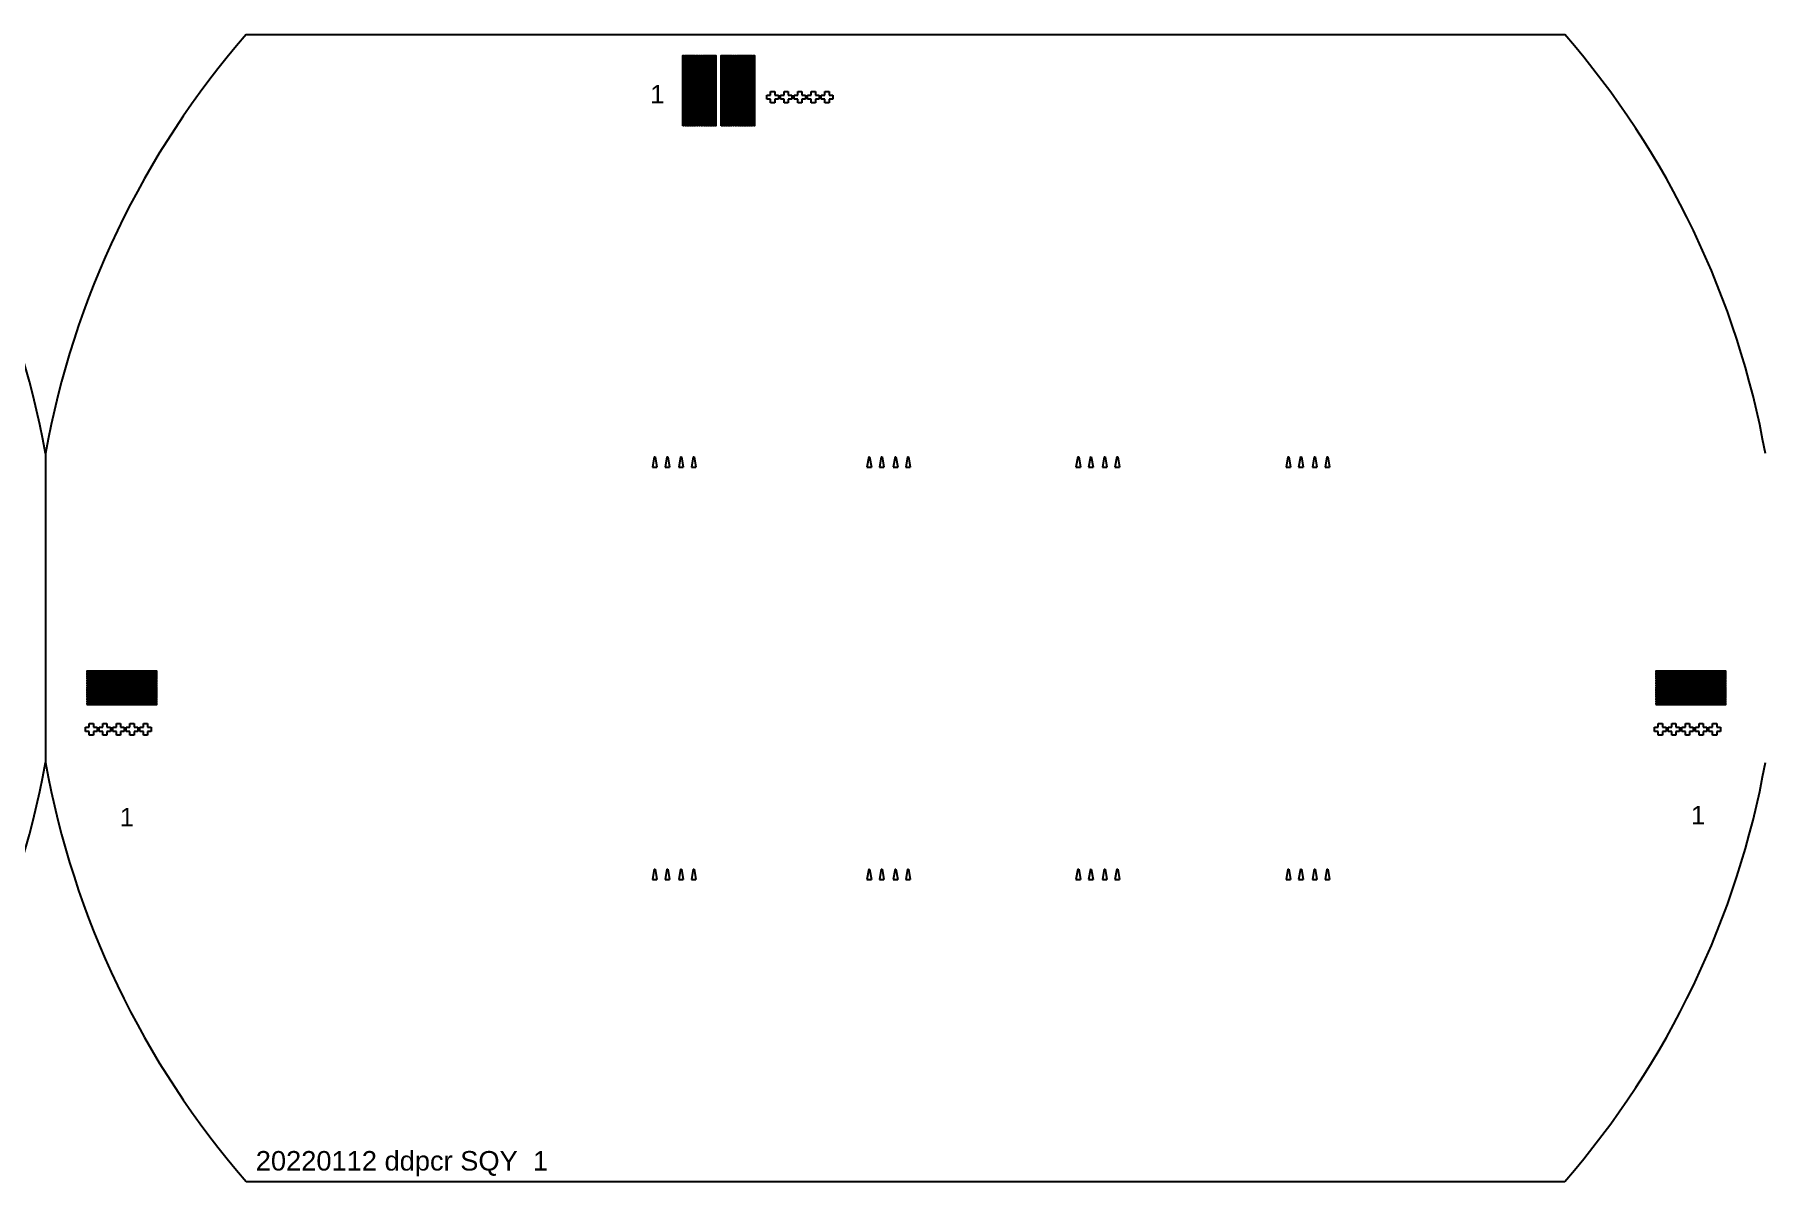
# Model space of a CAD drawing. Header units: millimetres. Extents: x 46777 to 318235, y 145162 to 336036.
# Drawn here: x 121777 to 197249, y 204023 to 254023 of the extents above; entities that cross this region are included whole.
import ezdxf

# ---------------------------------------------------------------- set-up
doc = ezdxf.new("R2010")
doc.units = ezdxf.units.MM
doc.styles.get("Standard").update_dxf_attribs({"font": 'arial.ttf'})

msp = doc.modelspace()

# ---------------------------------------------------------------- linework, layer by layer
for p, q in [((130998, 254023), (188500, 254023)), ((130998, 254023), (188500, 254023)), ((130998, 254023), (188500, 254023)), ((130998, 254023), (188500, 254023)), ((130998, 254023), (188500, 254023)), ((130998, 254023), (188500, 254023)), ((130998, 254023), (188500, 254023)), ((130998, 254023), (188500, 254023)), ((130998, 254023), (188500, 254023)), ((130998, 254023), (188500, 254023)), ((130998, 254023), (188500, 254023)), ((130998, 254023), (188500, 254023)), ((130998, 254023), (188500, 254023)), ((130998, 254023), (188500, 254023)), ((130998, 254023), (188500, 254023)), ((130998, 254023), (188500, 254023)), ((130998, 254023), (188500, 254023)), ((130998, 254023), (188500, 254023)), ((130998, 254023), (188500, 254023)), ((130998, 254023), (188500, 254023)), ((130998, 254023), (188500, 254023)), ((130998, 254023), (188500, 254023)), ((130998, 254023), (188500, 254023)), ((130998, 254023), (188500, 254023)), ((130998, 254023), (188500, 254023)), ((153711, 251207), (153711, 251387)), ((153711, 251387), (153871, 251387)), ((153871, 251387), (153871, 251547)), ((153871, 251547), (154051, 251547)), ((154051, 251547), (154051, 251387)), ((154051, 251387), (154211, 251387)), ((154211, 251387), (154211, 251207)), ((154303, 251207), (154303, 251387)), ((154303, 251387), (154463, 251387)), ((154463, 251387), (154463, 251547)), ((154463, 251547), (154643, 251547)), ((154643, 251547), (154643, 251387)), ((154643, 251387), (154803, 251387)), ((154803, 251387), (154803, 251207)), ((154895, 251207), (154895, 251387)), ((154895, 251387), (155055, 251387)), ((155055, 251387), (155055, 251547)), ((155055, 251547), (155235, 251547)), ((155235, 251547), (155235, 251387)), ((155235, 251387), (155395, 251387)), ((155395, 251387), (155395, 251207)), ((155486, 251207), (155486, 251387)), ((155486, 251387), (155646, 251387)), ((155646, 251387), (155646, 251547)), ((155646, 251547), (155826, 251547)), ((155826, 251547), (155826, 251387)), ((155826, 251387), (155986, 251387)), ((155986, 251387), (155986, 251207)), ((156078, 251207), (156078, 251387)), ((156078, 251387), (156238, 251387)), ((156238, 251387), (156238, 251547)), ((156238, 251547), (156418, 251547)), ((156418, 251547), (156418, 251387)), ((156418, 251387), (156578, 251387)), ((156578, 251387), (156578, 251207)), ((153871, 251207), (153711, 251207)), ((153871, 251047), (153871, 251207)), ((154051, 251047), (153871, 251047)), ((154211, 251207), (154051, 251207)), ((154051, 251207), (154051, 251047)), ((154463, 251207), (154303, 251207)), ((154463, 251047), (154463, 251207)), ((154643, 251047), (154463, 251047)), ((154803, 251207), (154643, 251207)), ((154643, 251207), (154643, 251047)), ((155055, 251207), (154895, 251207)), ((155055, 251047), (155055, 251207)), ((155235, 251047), (155055, 251047)), ((155395, 251207), (155235, 251207)), ((155235, 251207), (155235, 251047)), ((155646, 251207), (155486, 251207)), ((155646, 251047), (155646, 251207)), ((155826, 251047), (155646, 251047)), ((155986, 251207), (155826, 251207)), ((155826, 251207), (155826, 251047)), ((156238, 251207), (156078, 251207)), ((156238, 251047), (156238, 251207)), ((156418, 251047), (156238, 251047)), ((156578, 251207), (156418, 251207)), ((156418, 251207), (156418, 251047)), ((122249, 235758), (122249, 222288)), ((122249, 235758), (122249, 222288)), ((148795, 235607), (148717, 235157)), ((148795, 235607), (148717, 235157)), ((148795, 235607), (148835, 235607)), ((148835, 235607), (148910, 235157)), ((148835, 235607), (148910, 235157)), ((149345, 235607), (149267, 235157)), ((149345, 235607), (149385, 235607)), ((149385, 235607), (149460, 235157)), ((149945, 235607), (149867, 235157)), ((149945, 235607), (149867, 235157)), ((149945, 235607), (149985, 235607)), ((149985, 235607), (150060, 235157)), ((149985, 235607), (150060, 235157)), ((150495, 235607), (150417, 235157)), ((150495, 235607), (150535, 235607)), ((150535, 235607), (150610, 235157)), ((158147, 235607), (158069, 235157)), ((158147, 235607), (158069, 235157)), ((158147, 235607), (158187, 235607)), ((158187, 235607), (158263, 235157)), ((158187, 235607), (158263, 235157)), ((158697, 235607), (158619, 235157)), ((158697, 235607), (158737, 235607)), ((158737, 235607), (158813, 235157)), ((159297, 235607), (159219, 235157)), ((159297, 235607), (159219, 235157)), ((159297, 235607), (159337, 235607)), ((159337, 235607), (159413, 235157)), ((159337, 235607), (159413, 235157)), ((159847, 235607), (159769, 235157)), ((159847, 235607), (159887, 235607)), ((159887, 235607), (159963, 235157)), ((167265, 235607), (167187, 235157)), ((167265, 235607), (167187, 235157)), ((167265, 235607), (167305, 235607)), ((167305, 235607), (167380, 235157)), ((167305, 235607), (167380, 235157)), ((167815, 235607), (167737, 235157)), ((167815, 235607), (167855, 235607)), ((167855, 235607), (167930, 235157)), ((168415, 235607), (168337, 235157)), ((168415, 235607), (168337, 235157)), ((168415, 235607), (168455, 235607)), ((168455, 235607), (168530, 235157)), ((168455, 235607), (168530, 235157)), ((168965, 235607), (168887, 235157)), ((168965, 235607), (169005, 235607)), ((169005, 235607), (169080, 235157)), ((176425, 235607), (176347, 235157)), ((176425, 235607), (176347, 235157)), ((176425, 235607), (176465, 235607)), ((176465, 235607), (176540, 235157)), ((176465, 235607), (176540, 235157)), ((176975, 235607), (176897, 235157)), ((176975, 235607), (177015, 235607)), ((177015, 235607), (177090, 235157)), ((177575, 235607), (177497, 235157)), ((177575, 235607), (177497, 235157)), ((177575, 235607), (177615, 235607)), ((177615, 235607), (177690, 235157)), ((177615, 235607), (177690, 235157)), ((178125, 235607), (178047, 235157)), ((178125, 235607), (178165, 235607)), ((178165, 235607), (178240, 235157)), ((148717, 235157), (148910, 235157)), ((148717, 235157), (148854, 235157)), ((148717, 235157), (148854, 235157)), ((148717, 235157), (148910, 235157)), ((148717, 235157), (148854, 235157)), ((148717, 235157), (148910, 235157)), ((149267, 235157), (149460, 235157)), ((149867, 235157), (150060, 235157)), ((149867, 235157), (150004, 235157)), ((149867, 235157), (150004, 235157)), ((149867, 235157), (150060, 235157)), ((149867, 235157), (150004, 235157)), ((149867, 235157), (150060, 235157)), ((150417, 235157), (150610, 235157)), ((158069, 235157), (158263, 235157)), ((158069, 235157), (158206, 235157)), ((158069, 235157), (158206, 235157)), ((158069, 235157), (158263, 235157)), ((158069, 235157), (158206, 235157)), ((158069, 235157), (158263, 235157)), ((158619, 235157), (158813, 235157)), ((159219, 235157), (159413, 235157)), ((159219, 235157), (159356, 235157)), ((159219, 235157), (159356, 235157)), ((159219, 235157), (159413, 235157)), ((159219, 235157), (159356, 235157)), ((159219, 235157), (159413, 235157)), ((159769, 235157), (159963, 235157)), ((167187, 235157), (167380, 235157)), ((167187, 235157), (167324, 235157)), ((167187, 235157), (167324, 235157)), ((167187, 235157), (167380, 235157)), ((167187, 235157), (167324, 235157)), ((167187, 235157), (167380, 235157)), ((167737, 235157), (167930, 235157)), ((168337, 235157), (168530, 235157)), ((168337, 235157), (168474, 235157)), ((168337, 235157), (168474, 235157)), ((168337, 235157), (168530, 235157)), ((168337, 235157), (168474, 235157)), ((168337, 235157), (168530, 235157)), ((168887, 235157), (169080, 235157)), ((176347, 235157), (176540, 235157)), ((176347, 235157), (176484, 235157)), ((176347, 235157), (176484, 235157)), ((176347, 235157), (176540, 235157)), ((176347, 235157), (176484, 235157)), ((176347, 235157), (176540, 235157)), ((176897, 235157), (177090, 235157)), ((177497, 235157), (177690, 235157)), ((177497, 235157), (177634, 235157)), ((177497, 235157), (177634, 235157)), ((177497, 235157), (177690, 235157)), ((177497, 235157), (177634, 235157)), ((177497, 235157), (177690, 235157)), ((178047, 235157), (178240, 235157)), ((124000, 223643), (124000, 223823)), ((124000, 223823), (124160, 223823)), ((124160, 223643), (124000, 223643)), ((124160, 223823), (124160, 223983)), ((124160, 223983), (124340, 223983)), ((124160, 223483), (124160, 223643)), ((124340, 223483), (124160, 223483)), ((124340, 223983), (124340, 223823)), ((124340, 223823), (124500, 223823)), ((124500, 223643), (124340, 223643)), ((124340, 223643), (124340, 223483)), ((124500, 223823), (124500, 223643)), ((124592, 223643), (124592, 223823)), ((124592, 223823), (124751, 223823)), ((124751, 223643), (124592, 223643)), ((124751, 223823), (124751, 223983)), ((124751, 223983), (124931, 223983)), ((124751, 223483), (124751, 223643)), ((124931, 223483), (124751, 223483)), ((124931, 223983), (124931, 223823)), ((124931, 223823), (125091, 223823)), ((125091, 223643), (124931, 223643)), ((124931, 223643), (124931, 223483)), ((125091, 223823), (125091, 223643)), ((125183, 223643), (125183, 223823)), ((125183, 223823), (125343, 223823)), ((125343, 223643), (125183, 223643)), ((125343, 223823), (125343, 223983)), ((125343, 223983), (125523, 223983)), ((125343, 223483), (125343, 223643)), ((125523, 223483), (125343, 223483)), ((125523, 223983), (125523, 223823)), ((125523, 223823), (125683, 223823)), ((125683, 223643), (125523, 223643)), ((125523, 223643), (125523, 223483)), ((125683, 223823), (125683, 223643)), ((125775, 223643), (125775, 223823)), ((125775, 223823), (125935, 223823)), ((125935, 223643), (125775, 223643)), ((125935, 223823), (125935, 223983)), ((125935, 223983), (126115, 223983)), ((125935, 223483), (125935, 223643)), ((126115, 223483), (125935, 223483)), ((126115, 223983), (126115, 223823)), ((126115, 223823), (126275, 223823)), ((126275, 223643), (126115, 223643)), ((126115, 223643), (126115, 223483)), ((126275, 223823), (126275, 223643)), ((126366, 223643), (126366, 223823)), ((126366, 223823), (126526, 223823)), ((126526, 223643), (126366, 223643)), ((126526, 223823), (126526, 223983)), ((126526, 223983), (126706, 223983)), ((126526, 223483), (126526, 223643)), ((126706, 223483), (126526, 223483)), ((126706, 223983), (126706, 223823)), ((126706, 223823), (126866, 223823)), ((126866, 223643), (126706, 223643)), ((126706, 223643), (126706, 223483)), ((126866, 223823), (126866, 223643)), ((192420, 223643), (192420, 223823)), ((192420, 223823), (192580, 223823)), ((192580, 223643), (192420, 223643)), ((192580, 223823), (192580, 223983)), ((192580, 223983), (192760, 223983)), ((192580, 223483), (192580, 223643)), ((192760, 223483), (192580, 223483)), ((192760, 223983), (192760, 223823)), ((192760, 223823), (192920, 223823)), ((192920, 223643), (192760, 223643)), ((192760, 223643), (192760, 223483)), ((192920, 223823), (192920, 223643)), ((193011, 223643), (193011, 223823)), ((193011, 223823), (193171, 223823)), ((193171, 223643), (193011, 223643)), ((193171, 223823), (193171, 223983)), ((193171, 223983), (193351, 223983)), ((193171, 223483), (193171, 223643)), ((193351, 223483), (193171, 223483)), ((193351, 223983), (193351, 223823)), ((193351, 223823), (193511, 223823)), ((193511, 223643), (193351, 223643)), ((193351, 223643), (193351, 223483)), ((193511, 223823), (193511, 223643)), ((193603, 223643), (193603, 223823)), ((193603, 223823), (193763, 223823)), ((193763, 223643), (193603, 223643)), ((193763, 223823), (193763, 223983)), ((193763, 223983), (193943, 223983)), ((193763, 223483), (193763, 223643)), ((193943, 223483), (193763, 223483)), ((193943, 223983), (193943, 223823)), ((193943, 223823), (194103, 223823)), ((194103, 223643), (193943, 223643)), ((193943, 223643), (193943, 223483)), ((194103, 223823), (194103, 223643)), ((194195, 223643), (194195, 223823)), ((194195, 223823), (194355, 223823)), ((194355, 223643), (194195, 223643)), ((194355, 223823), (194355, 223983)), ((194355, 223983), (194535, 223983)), ((194355, 223483), (194355, 223643)), ((194535, 223483), (194355, 223483)), ((194535, 223983), (194535, 223823)), ((194535, 223823), (194695, 223823)), ((194695, 223643), (194535, 223643)), ((194535, 223643), (194535, 223483)), ((194695, 223823), (194695, 223643)), ((194786, 223643), (194786, 223823)), ((194786, 223823), (194946, 223823)), ((194946, 223643), (194786, 223643)), ((194946, 223823), (194946, 223983)), ((194946, 223983), (195126, 223983)), ((194946, 223483), (194946, 223643)), ((195126, 223483), (194946, 223483)), ((195126, 223983), (195126, 223823)), ((195126, 223823), (195286, 223823)), ((195286, 223643), (195126, 223643)), ((195126, 223643), (195126, 223483)), ((195286, 223823), (195286, 223643)), ((148795, 217634), (148717, 217183)), ((148795, 217634), (148717, 217183)), ((148795, 217634), (148835, 217634)), ((148835, 217634), (148910, 217183)), ((148835, 217634), (148910, 217183)), ((149345, 217634), (149267, 217183)), ((149345, 217634), (149385, 217634)), ((149385, 217634), (149460, 217183)), ((149945, 217634), (149867, 217183)), ((149945, 217634), (149867, 217183)), ((149945, 217634), (149985, 217634)), ((149985, 217634), (150060, 217183)), ((149985, 217634), (150060, 217183)), ((150495, 217634), (150417, 217183)), ((150495, 217634), (150535, 217634)), ((150535, 217634), (150610, 217183)), ((158147, 217634), (158069, 217183)), ((158147, 217634), (158069, 217183)), ((158147, 217634), (158187, 217634)), ((158187, 217634), (158263, 217183)), ((158187, 217634), (158263, 217183)), ((158697, 217634), (158619, 217183)), ((158697, 217634), (158737, 217634)), ((158737, 217634), (158813, 217183)), ((159297, 217634), (159219, 217183)), ((159297, 217634), (159219, 217183)), ((159297, 217634), (159337, 217634)), ((159337, 217634), (159413, 217183)), ((159337, 217634), (159413, 217183)), ((159847, 217634), (159769, 217183)), ((159847, 217634), (159887, 217634)), ((159887, 217634), (159963, 217183)), ((167265, 217634), (167187, 217183)), ((167265, 217634), (167187, 217183)), ((167265, 217634), (167305, 217634)), ((167305, 217634), (167380, 217183)), ((167305, 217634), (167380, 217183)), ((167815, 217634), (167737, 217183)), ((167815, 217634), (167855, 217634)), ((167855, 217634), (167930, 217183)), ((168415, 217634), (168337, 217183)), ((168415, 217634), (168337, 217183)), ((168415, 217634), (168455, 217634)), ((168455, 217634), (168530, 217183)), ((168455, 217634), (168530, 217183)), ((168965, 217634), (168887, 217183)), ((168965, 217634), (169005, 217634)), ((169005, 217634), (169080, 217183)), ((176425, 217634), (176347, 217183)), ((176425, 217634), (176347, 217183)), ((176425, 217634), (176465, 217634)), ((176465, 217634), (176540, 217183)), ((176465, 217634), (176540, 217183)), ((176975, 217634), (176897, 217183)), ((176975, 217634), (177015, 217634)), ((177015, 217634), (177090, 217183)), ((177575, 217634), (177497, 217183)), ((177575, 217634), (177497, 217183)), ((177575, 217634), (177615, 217634)), ((177615, 217634), (177690, 217183)), ((177615, 217634), (177690, 217183)), ((178125, 217634), (178047, 217183)), ((178125, 217634), (178165, 217634)), ((178165, 217634), (178240, 217183)), ((148717, 217183), (148910, 217183)), ((148717, 217183), (148854, 217183)), ((148717, 217183), (148854, 217183)), ((148717, 217183), (148910, 217183)), ((148717, 217183), (148854, 217183)), ((148717, 217183), (148910, 217183)), ((149267, 217183), (149460, 217183)), ((149867, 217183), (150060, 217183)), ((149867, 217183), (150004, 217183)), ((149867, 217183), (150004, 217183)), ((149867, 217183), (150060, 217183)), ((149867, 217183), (150004, 217183)), ((149867, 217183), (150060, 217183)), ((150417, 217183), (150610, 217183)), ((158069, 217183), (158263, 217183)), ((158069, 217183), (158206, 217183)), ((158069, 217183), (158206, 217183)), ((158069, 217183), (158263, 217183)), ((158069, 217183), (158206, 217183)), ((158069, 217183), (158263, 217183)), ((158619, 217183), (158813, 217183)), ((159219, 217183), (159413, 217183)), ((159219, 217183), (159356, 217183)), ((159219, 217183), (159356, 217183)), ((159219, 217183), (159413, 217183)), ((159219, 217183), (159356, 217183)), ((159219, 217183), (159413, 217183)), ((159769, 217183), (159963, 217183)), ((167187, 217183), (167380, 217183)), ((167187, 217183), (167324, 217183)), ((167187, 217183), (167324, 217183)), ((167187, 217183), (167380, 217183)), ((167187, 217183), (167324, 217183)), ((167187, 217183), (167380, 217183)), ((167737, 217183), (167930, 217183)), ((168337, 217183), (168530, 217183)), ((168337, 217183), (168474, 217183)), ((168337, 217183), (168474, 217183)), ((168337, 217183), (168530, 217183)), ((168337, 217183), (168474, 217183)), ((168337, 217183), (168530, 217183)), ((168887, 217183), (169080, 217183)), ((176347, 217183), (176540, 217183)), ((176347, 217183), (176484, 217183)), ((176347, 217183), (176484, 217183)), ((176347, 217183), (176540, 217183)), ((176347, 217183), (176484, 217183)), ((176347, 217183), (176540, 217183)), ((176897, 217183), (177090, 217183)), ((177497, 217183), (177690, 217183)), ((177497, 217183), (177634, 217183)), ((177497, 217183), (177634, 217183)), ((177497, 217183), (177690, 217183)), ((177497, 217183), (177634, 217183)), ((177497, 217183), (177690, 217183)), ((178047, 217183), (178240, 217183)), ((130998, 204023), (188500, 204023))]:
    msp.add_line(p, q)
for points in [[(150038, 250049), (150038, 253107), (150088, 253107), (150088, 250049)], [(150138, 250049), (150138, 253107), (150188, 253107), (150188, 250049)], [(150238, 250049), (150238, 253107), (150288, 253107), (150288, 250049)], [(150338, 250049), (150338, 253107), (150388, 253107), (150388, 250049)], [(150438, 250049), (150438, 253107), (150488, 253107), (150488, 250049)], [(150538, 250049), (150538, 253107), (150588, 253107), (150588, 250049)], [(150638, 250049), (150638, 253107), (150688, 253107), (150688, 250049)], [(150738, 250049), (150738, 253107), (150788, 253107), (150788, 250049)], [(150838, 250049), (150838, 253107), (150888, 253107), (150888, 250049)], [(150938, 250049), (150938, 253107), (150988, 253107), (150988, 250049)], [(151038, 250049), (151038, 253107), (151088, 253107), (151088, 250049)], [(151138, 250049), (151138, 253107), (151188, 253107), (151188, 250049)], [(151238, 250049), (151238, 253107), (151288, 253107), (151288, 250049)], [(151338, 250049), (151338, 253107), (151388, 253107), (151388, 250049)], [(151438, 250049), (151438, 253107), (151488, 253107), (151488, 250049)], [(151438, 250049), (151438, 253107), (151488, 253107), (151488, 250049)], [(151722, 250049), (151722, 253107), (151772, 253107), (151772, 250049)], [(151722, 250049), (151722, 253107), (151772, 253107), (151772, 250049)], [(151822, 250049), (151822, 253107), (151872, 253107), (151872, 250049)], [(151922, 250049), (151922, 253107), (151972, 253107), (151972, 250049)], [(152022, 250049), (152022, 253107), (152072, 253107), (152072, 250049)], [(152122, 250049), (152122, 253107), (152172, 253107), (152172, 250049)], [(152222, 250049), (152222, 253107), (152272, 253107), (152272, 250049)], [(152322, 250049), (152322, 253107), (152372, 253107), (152372, 250049)], [(152422, 250049), (152422, 253107), (152472, 253107), (152472, 250049)], [(152522, 250049), (152522, 253107), (152572, 253107), (152572, 250049)], [(152622, 250049), (152622, 253107), (152672, 253107), (152672, 250049)], [(152722, 250049), (152722, 253107), (152772, 253107), (152772, 250049)], [(152822, 250049), (152822, 253107), (152872, 253107), (152872, 250049)], [(152922, 250049), (152922, 253107), (152972, 253107), (152972, 250049)], [(153022, 250049), (153022, 253107), (153072, 253107), (153072, 250049)], [(153122, 250049), (153122, 253107), (153172, 253107), (153172, 250049)], [(124049, 226213), (127106, 226213), (127106, 226263), (124049, 226263)], [(124049, 226213), (127106, 226213), (127106, 226263), (124049, 226263)], [(124049, 226213), (127106, 226213), (127106, 226263), (124049, 226263)], [(124049, 226113), (127106, 226113), (127106, 226163), (124049, 226163)], [(124049, 226113), (127106, 226113), (127106, 226163), (124049, 226163)], [(124049, 226113), (127106, 226113), (127106, 226163), (124049, 226163)], [(124049, 226013), (127106, 226013), (127106, 226063), (124049, 226063)], [(124049, 226013), (127106, 226013), (127106, 226063), (124049, 226063)], [(124049, 226013), (127106, 226013), (127106, 226063), (124049, 226063)], [(124049, 225913), (127106, 225913), (127106, 225963), (124049, 225963)], [(124049, 225913), (127106, 225913), (127106, 225963), (124049, 225963)], [(124049, 225913), (127106, 225913), (127106, 225963), (124049, 225963)], [(124049, 225813), (127106, 225813), (127106, 225863), (124049, 225863)], [(124049, 225813), (127106, 225813), (127106, 225863), (124049, 225863)], [(124049, 225813), (127106, 225813), (127106, 225863), (124049, 225863)], [(124049, 225713), (127106, 225713), (127106, 225763), (124049, 225763)], [(124049, 225713), (127106, 225713), (127106, 225763), (124049, 225763)], [(124049, 225713), (127106, 225713), (127106, 225763), (124049, 225763)], [(124049, 225613), (127106, 225613), (127106, 225663), (124049, 225663)], [(124049, 225613), (127106, 225613), (127106, 225663), (124049, 225663)], [(124049, 225613), (127106, 225613), (127106, 225663), (124049, 225663)], [(192468, 226213), (195526, 226213), (195526, 226263), (192468, 226263)], [(192468, 226113), (195526, 226113), (195526, 226163), (192468, 226163)], [(192468, 226013), (195526, 226013), (195526, 226063), (192468, 226063)], [(192468, 225913), (195526, 225913), (195526, 225963), (192468, 225963)], [(192468, 225813), (195526, 225813), (195526, 225863), (192468, 225863)], [(192468, 225713), (195526, 225713), (195526, 225763), (192468, 225763)], [(192468, 225613), (195526, 225613), (195526, 225663), (192468, 225663)], [(124049, 225513), (127106, 225513), (127106, 225563), (124049, 225563)], [(124049, 225513), (127106, 225513), (127106, 225563), (124049, 225563)], [(124049, 225513), (127106, 225513), (127106, 225563), (124049, 225563)], [(124049, 225413), (127106, 225413), (127106, 225463), (124049, 225463)], [(124049, 225413), (127106, 225413), (127106, 225463), (124049, 225463)], [(124049, 225413), (127106, 225413), (127106, 225463), (124049, 225463)], [(124049, 225313), (127106, 225313), (127106, 225363), (124049, 225363)], [(124049, 225313), (127106, 225313), (127106, 225363), (124049, 225363)], [(124049, 225313), (127106, 225313), (127106, 225363), (124049, 225363)], [(124049, 225213), (127106, 225213), (127106, 225263), (124049, 225263)], [(124049, 225213), (127106, 225213), (127106, 225263), (124049, 225263)], [(124049, 225213), (127106, 225213), (127106, 225263), (124049, 225263)], [(124049, 225113), (127106, 225113), (127106, 225163), (124049, 225163)], [(124049, 225113), (127106, 225113), (127106, 225163), (124049, 225163)], [(124049, 225113), (127106, 225113), (127106, 225163), (124049, 225163)], [(124049, 225013), (127106, 225013), (127106, 225063), (124049, 225063)], [(124049, 225013), (127106, 225013), (127106, 225063), (124049, 225063)], [(124049, 225013), (127106, 225013), (127106, 225063), (124049, 225063)], [(124049, 224913), (127106, 224913), (127106, 224963), (124049, 224963)], [(124049, 224913), (127106, 224913), (127106, 224963), (124049, 224963)], [(124049, 224913), (127106, 224913), (127106, 224963), (124049, 224963)], [(192468, 225513), (195526, 225513), (195526, 225563), (192468, 225563)], [(192468, 225413), (195526, 225413), (195526, 225463), (192468, 225463)], [(192468, 225313), (195526, 225313), (195526, 225363), (192468, 225363)], [(192468, 225213), (195526, 225213), (195526, 225263), (192468, 225263)], [(192468, 225113), (195526, 225113), (195526, 225163), (192468, 225163)], [(192468, 225013), (195526, 225013), (195526, 225063), (192468, 225063)], [(192468, 224913), (195526, 224913), (195526, 224963), (192468, 224963)], [(124049, 224813), (127106, 224813), (127106, 224863), (124049, 224863)], [(124049, 224813), (127106, 224813), (127106, 224863), (124049, 224863)], [(124049, 224813), (127106, 224813), (127106, 224863), (124049, 224863)], [(192468, 224813), (195526, 224813), (195526, 224863), (192468, 224863)]]:
    msp.add_lwpolyline(points, close=True)
at = {"color": 40, "true_color": 0xf8d731}
for points in [[(151720, 250049), (151720, 253107), (151770, 253107), (151770, 250049)], [(151722, 250049), (151722, 253107), (151772, 253107), (151772, 250049)], [(151820, 250049), (151820, 253107), (151870, 253107), (151870, 250049)], [(151920, 250049), (151920, 253107), (151970, 253107), (151970, 250049)], [(152020, 250049), (152020, 253107), (152070, 253107), (152070, 250049)], [(152120, 250049), (152120, 253107), (152170, 253107), (152170, 250049)], [(152220, 250049), (152220, 253107), (152270, 253107), (152270, 250049)], [(152320, 250049), (152320, 253107), (152370, 253107), (152370, 250049)], [(152420, 250049), (152420, 253107), (152470, 253107), (152470, 250049)], [(152520, 250049), (152520, 253107), (152570, 253107), (152570, 250049)], [(152620, 250049), (152620, 253107), (152670, 253107), (152670, 250049)], [(152720, 250049), (152720, 253107), (152770, 253107), (152770, 250049)], [(152820, 250049), (152820, 253107), (152870, 253107), (152870, 250049)], [(152920, 250049), (152920, 253107), (152970, 253107), (152970, 250049)], [(153020, 250049), (153020, 253107), (153070, 253107), (153070, 250049)], [(153120, 250049), (153120, 253107), (153170, 253107), (153170, 250049)]]:
    msp.add_lwpolyline(points, close=True, dxfattribs=at)
for centre, start, end in [((84749, 229023), 10.18175, 41.00827), ((159749, 229023), 138.99173, 169.81825), ((159749, 229023), 10.18175, 41.00827), ((84749, 229023), 318.99173, 349.81825), ((159749, 229023), 190.18175, 221.00827), ((159749, 229023), 318.99173, 349.81825)]:
    msp.add_arc(centre, 38100, start, end)

# ---------------------------------------------------------------- texts
msp.add_text('20220112 ddpcr SQY  1', height=850.29).set_placement((131421, 204495))
at = {"char_height": 800, "attachment_point": 1}
for insert in [(148619, 251820), (194002, 220395), (125490, 220307)]:
    msp.add_mtext_dynamic_manual_height_columns('1', width=4149.51, gutter_width=12.5, heights=[0], dxfattribs=dict(at, insert=insert))

doc.saveas('drawing.dxf')
